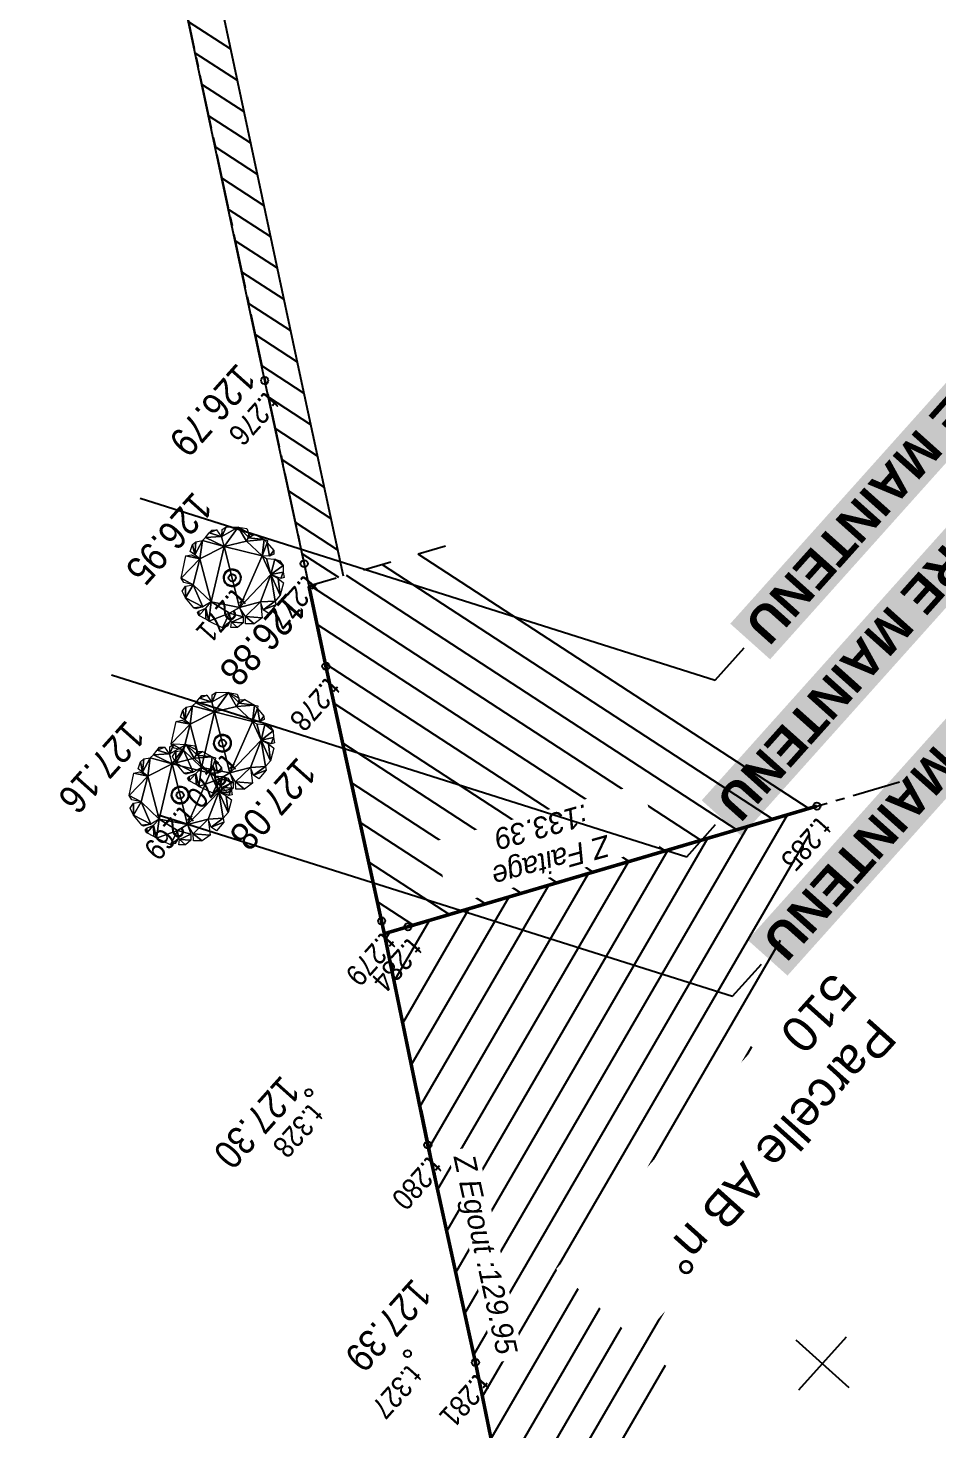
# Model space of a CAD drawing. Header units: metres. Extents: x -2858 to 512, y -1995 to 1252.
# Drawn here: x -2024.32 to -2011.55, y -1542.76 to -1523.08 of the extents above; entities that cross this region are included whole.
import ezdxf
from ezdxf import colors
from ezdxf.entities.mleader import LeaderData, LeaderLine
from ezdxf.enums import TextEntityAlignment as Align
from ezdxf.math import Vec2, Vec3

# ---------------------------------------------------------------- set-up
doc = ezdxf.new("R2010")
doc.units = ezdxf.units.M
doc.header["$PDMODE"] = 33
doc.header["$PDSIZE"] = 0.1
doc.linetypes.add('AXES2', pattern=[28.575, 19.05, -3.175, 3.175, -3.175])
doc.linetypes.add('Grille', pattern=[0.8, 0.4, -0.4])
for name, color, linetype in [('11-TEL-TXT', 6, 'Continuous'), ('Bâtiments', 7, 'Continuous'), ('Bâtiments Hachures', 174, 'Continuous'), ('Calque commun', 7, 'Continuous'), ('Calque19', 7, 'Continuous'), ('Carroyage(2)_Croix', 7, 'Continuous'), ('Limites', 1, 'AXES2'), ('Murs', 7, 'Continuous'), ('Murs Hachures', 7, 'Continuous'), ('Points Topo', 7, 'Continuous'), ('Points Topo Altitude', 7, 'Continuous'), ('Points Topo Matricule', 252, 'Continuous'), ('Textes', 7, 'Continuous'), ('Végétation', 102, 'Continuous')]:
    doc.layers.add(name, color=color, linetype=linetype)
doc.styles.add('ARIAL GRAS', font='arialbd.ttf')
doc.styles.add('Pts Topo SPE', font='', dxfattribs={"width": 0.9})
doc.styles.get("Standard").update_dxf_attribs({"font": 'arial.ttf'})
doc.styles.get('Pts Topo SPE').set_extended_font_data('Titillium Web Light')

# ---------------------------------------------------------------- blocks, each defined once
blk = doc.blocks.new('PointTopo_SPE')
at = {"layer": 'Calque commun', "color": 1, "linetype": 'ByBlock', "lineweight": -2}
blk.add_point((0, 0), dxfattribs=at)
blk = doc.blocks.new('Block158')
at = {"layer": 'Calque19', "color": 34, "linetype": 'Continuous', "lineweight": 9, "true_color": 0x994c00, "flags": 128}
for points in [[(-0.28, 0), (-0.28, 0, 1), (0.28, 0), (0.28, 0, 1), (-0.28, 0), (-0.28, 0)], [(0.25, 0), (0.25, 0, -1), (-0.25, 0), (-0.25, 0, -1), (0.25, 0), (0.25, 0)]]:
    blk.add_lwpolyline(points, format="xyb", dxfattribs=at)
blk = doc.blocks.new('SPE30')
at = {"layer": 'Calque19', "color": 102, "linetype": 'Continuous', "lineweight": 9}
blk.add_polyline3d([(0.834, 1.209, 0), (0.834, 1.209, 0), (0.834, 1.209, 0)], dxfattribs=at)
blk.add_polyline3d([(0.834, 1.209, 0), (0.834, 1.209, 0), (0.834, 1.209, 0)], dxfattribs=at)
at = {"layer": 'Calque19', "color": 34, "linetype": 'Continuous', "lineweight": 9}
for radius in [0.28, 0.25]:
    blk.add_arc((0, 0), radius, 0, 359.9994, dxfattribs=at)
at = {"layer": 'Calque19', "color": 34, "linetype": 'ByBlock', "lineweight": -2, "true_color": 0x994c00}
blk.add_blockref('Block158', (0, 0), dxfattribs=at)
at = {"layer": 'Calque19', "color": 102, "linetype": 'Continuous', "lineweight": 9}
mesh = blk.add_polyface(dxfattribs=at)
corners = [(0.237, -1.167), (1.017, 0.013), (0.987, -0.774), (1.537, 0.249), (1.277, 0.013), (1.522, 0.359), (-0.894, 0.847), (-0.956, 1.099), (-0.604, 1.508), (-1.582, -0.05), (-1.292, -0.459), (-1.506, -0.396), (0.62, 1.492), (0.635, 1.13), (0.314, 1.555), (1.308, -0.082), (1.507, -0.208), (1.522, -0.27), (-0.023, 1.177), (-0.359, 1.508), (0.1, 1.413), (0.696, 1.083), (1.063, 0.926), (0.895, 0.69), (-1.399, -0.507), (-1.414, -0.569), (-1.307, -0.491), (-1.323, -0.931), (1.094, -1.199), (0.467, -1.561), (-0.283, 1.602), (-0.573, -0.853), (-1.17, -0.444), (-1.154, 0.249), (0.543, 0.8), (0.054, -1.64), (0.253, -1.372), (0.268, -1.545), (-0.252, -1.498), (-1.185, 0.406), (-0.39, -1.482), (-0.573, -1.498), (-0.696, -1.498), (-0.803, -1.388), (1.094, 0.878), (1.384, 0.831), (1.461, -0.68), (0.069, 1.618), (-1.307, 0.422), (-1.567, 0.092), (1.598, 0.013), (1.568, -0.082), (1.491, -0.082), (1.14, -1.042), (-1.628, 0.044), (1.247, 0.91), (-1.017, 1.162), (-1.215, 1.083), (0.834, 1.209), (1.063, 1.177), (-0.757, -1.12), (-1.078, -1.23), (-1.338, 0.611), (-1.445, 0.485), (-1.521, 0.406), (-1.414, 0.768), (-1.368, 0.941), (1.201, 1.02), (0.803, 1.288), (-0.971, 1.319), (-0.741, -1.136), (-0.084, -1.624), (-1.475, -0.695), (1.369, -0.9), (1.185, -0.931), (-1.108, 1.225), (-0.925, -1.262), (0.314, -1.451)]
mesh.append_faces([[corners[k] for k in face] for face in [(35, 36, 37), (20, 30, 47), (56, 57, 75), (0, 29, 77)]], dxfattribs={"vtx0": -1, "color": 102})
mesh.append_faces([[corners[k] for k in face] for face in [(3, 4, 5), (9, 10, 11), (12, 13, 14), (18, 19, 20), (15, 2, 1), (40, 31, 38), (50, 4, 3), (62, 6, 39), (32, 27, 26)]], dxfattribs={"vtx0": -1, "vtx1": -1, "color": 102})
mesh.append_faces([[corners[k] for k in face] for face in [(0, 1, 2), (1, 23, 5), (31, 27, 32), (31, 33, 34), (0, 38, 31), (15, 46, 2), (31, 34, 1), (31, 32, 33), (9, 49, 33), (9, 33, 32), (33, 6, 34), (62, 66, 6), (18, 6, 19), (1, 34, 23), (0, 2, 28), (0, 31, 1), (34, 6, 18)]], dxfattribs={"vtx0": -1, "vtx1": -1, "vtx2": -1, "color": 102})
mesh.append_faces([[corners[k] for k in face] for face in [(21, 22, 23), (0, 28, 29), (20, 19, 30), (22, 58, 59), (60, 61, 27), (50, 52, 4), (15, 17, 46), (23, 45, 5), (6, 66, 57), (48, 49, 64), (46, 74, 2), (9, 32, 10), (70, 40, 41)]], dxfattribs={"vtx0": -1, "vtx2": -1, "color": 102})
mesh.append_faces([[corners[k] for k in face] for face in [(63, 48, 64), (67, 22, 59), (72, 25, 27)]], dxfattribs={"vtx1": -1, "color": 102})
mesh.append_faces([[corners[k] for k in face] for face in [(6, 7, 8), (25, 26, 27), (33, 39, 6), (23, 44, 45), (48, 33, 49), (18, 14, 13), (56, 6, 57), (34, 21, 23), (13, 34, 18), (4, 1, 5), (0, 36, 38), (70, 31, 40), (71, 38, 36), (43, 70, 41), (31, 60, 27), (21, 58, 22), (35, 71, 36), (8, 19, 6)]], dxfattribs={"vtx1": -1, "vtx2": -1, "color": 102})
mesh.append_faces([[corners[k] for k in face] for face in [(15, 16, 17), (10, 24, 11), (41, 42, 43), (50, 51, 52), (2, 53, 28), (9, 54, 49), (44, 55, 45), (62, 65, 66), (12, 68, 13), (7, 69, 8), (46, 73, 74), (60, 76, 61)]], dxfattribs={"vtx2": -1, "color": 102})
blk = doc.blocks.new('SPE32')
at = {"layer": 'Calque commun', "color": 0, "linetype": 'ByBlock', "lineweight": -2, "xscale": 0.4420946538448334, "yscale": 0.4420946538448334, "zscale": 0.4420946538448334}
blk.add_blockref('SPE30', (0, 0), dxfattribs=at)
blk = doc.blocks.new('_None')

msp = doc.modelspace()

# ---------------------------------------------------------------- hatches: boundary and pattern name
at = {"layer": 'Bâtiments Hachures'}
h = msp.add_hatch(dxfattribs=at)
h.set_pattern_fill('_U', color=256, scale=0.4, angle=-33.1048, style=0, pattern_type=0)
h.set_pattern_definition([(326.895238918, (-1124622.76903, 3495754.4914), (0.21846862827, 0.335069333813), [])])
h.paths.add_polyline_path([(-2020.379, -1530.91), (-2020.141, -1532.037), (-2019.321, -1535.791), (-2013.251, -1534), (-2018.461, -1530.344)])
h = msp.add_hatch(dxfattribs=at)
h.set_pattern_fill('_U', color=256, scale=0.4, angle=-120.1474, style=0, pattern_type=0)
h.set_pattern_definition([(239.85264, (-2034.9983, -1468.91026), (0.3458946, -0.2008902), [])])
h.paths.add_polyline_path([(-2018.042, -1541.81), (-2017.722, -1543.374), (-2017.442, -1544.729), (-2015.944, -1543.953), (-2013.251, -1534), (-2019.321, -1535.791), (-2018.711, -1538.757)])
at = {"layer": 'Murs Hachures', "linetype": 'Continuous'}
h = msp.add_hatch(dxfattribs=at)
h.set_pattern_fill('ANSI31', color=256, scale=0.1, angle=-226.2652, style=0)
h.set_pattern_definition([(327.011478263, (882028.14048, 3563512.89137), (0.172869545766, 0.266312542225), [])])
h.paths.add_polyline_path([(-2020.379, -1530.91), (-2019.898, -1530.768), (-2020.511, -1527.92), (-2023.618, -1513.317), (-2024.103, -1513.439), (-2021, -1528.025)])

# ---------------------------------------------------------------- linework, layer by layer
at = {"layer": 'Bâtiments', "linetype": 'Grille', "flags": 128}
msp.add_lwpolyline([(-2020.379, -1530.91), (-2018.461, -1530.344)], dxfattribs=at)
at = {"layer": 'Bâtiments', "color": 7, "const_width": 0.05, "flags": 128}
for points in [[(-2020.379, -1530.91), (-2020.141, -1532.037), (-2019.321, -1535.791), (-2013.251, -1534)], [(-2019.321, -1535.791), (-2018.711, -1538.757), (-2018.042, -1541.81), (-2017.722, -1543.374), (-2017.442, -1544.729)]]:
    msp.add_lwpolyline(points, dxfattribs=at)
at = {"layer": 'Murs', "flags": 128}
for points in [[(-2023.618, -1513.317), (-2020.511, -1527.92), (-2019.898, -1530.768)], [(-2024.103, -1513.439), (-2021, -1528.025), (-2020.379, -1530.91)]]:
    msp.add_lwpolyline(points, dxfattribs=at)

# ---------------------------------------------------------------- block references
at = {"layer": 'Points Topo'}
ref = msp.add_blockref('PointTopo_SPE', (-2021, -1528.025, 126.794), dxfattribs=dict(at, rotation=228.1617603435354))
ref.add_attrib('MAT', 't.276', (-2020.992, -1528.166, 126.794), dxfattribs={"layer": 'Points Topo Matricule', "height": 0.3, "rotation": 228.1618, "style": 'Pts Topo SPE', "width": 0.9})
ref.add_attrib('ALT', '126.79', dxfattribs={"layer": 'Points Topo Altitude', "height": 0.4, "rotation": 228.1618, "style": 'Pts Topo SPE', "width": 0.9}).set_placement((-2021.085, -1528.029, 126.794), align=Align.TOP_LEFT)
ref = msp.add_blockref('PointTopo_SPE', (-2021.455, -1530.795, 126.952), dxfattribs=dict(at, rotation=228.1617603435354))
ref.add_attrib('MAT', 't.271', (-2021.447, -1530.936, 126.952), dxfattribs={"layer": 'Points Topo Matricule', "height": 0.3, "rotation": 228.1618, "style": 'Pts Topo SPE', "width": 0.9})
ref.add_attrib('ALT', '126.95', dxfattribs={"layer": 'Points Topo Altitude', "height": 0.4, "rotation": 228.1618, "style": 'Pts Topo SPE', "width": 0.9}).set_placement((-2021.697, -1529.833, 126.952), align=Align.TOP_LEFT)
ref = msp.add_blockref('PointTopo_SPE', (-2020.446, -1530.597, 126.881), dxfattribs=dict(at, rotation=228.1617603435354))
ref.add_attrib('MAT', 't.277', (-2020.438, -1530.738, 126.881), dxfattribs={"layer": 'Points Topo Matricule', "height": 0.3, "rotation": 228.1618, "style": 'Pts Topo SPE', "width": 0.9})
ref.add_attrib('ALT', '126.88', dxfattribs={"layer": 'Points Topo Altitude', "height": 0.4, "rotation": 228.1618, "style": 'Pts Topo SPE', "width": 0.9}).set_placement((-2020.381, -1531.252, 126.881), align=Align.TOP_LEFT)
ref = msp.add_blockref('PointTopo_SPE', (-2020.141, -1532.037), dxfattribs=dict(at, rotation=228.1617603435354))
ref.add_attrib('MAT', 't.278', (-2020.134, -1532.178), dxfattribs={"layer": 'Points Topo Matricule', "height": 0.3, "rotation": 228.1618, "style": 'Pts Topo SPE', "width": 0.9})
ref = msp.add_blockref('PointTopo_SPE', (-2022.186, -1533.845, 127.161), dxfattribs=dict(at, rotation=228.1617603435354))
ref.add_attrib('MAT', 't.269', (-2022.178, -1533.986, 127.161), dxfattribs={"layer": 'Points Topo Matricule', "height": 0.3, "rotation": 228.1618, "style": 'Pts Topo SPE', "width": 0.9})
ref.add_attrib('ALT', '127.16', dxfattribs={"layer": 'Points Topo Altitude', "height": 0.4, "rotation": 228.1618, "style": 'Pts Topo SPE', "width": 0.9}).set_placement((-2022.643, -1533.041, 127.161), align=Align.TOP_LEFT)
ref = msp.add_blockref('PointTopo_SPE', (-2021.592, -1533.117, 127.081), dxfattribs=dict(at, rotation=228.1617603435354))
ref.add_attrib('MAT', 't.270', (-2021.585, -1533.259, 127.081), dxfattribs={"layer": 'Points Topo Matricule', "height": 0.3, "rotation": 228.1618, "style": 'Pts Topo SPE', "width": 0.9})
ref.add_attrib('ALT', '127.08', dxfattribs={"layer": 'Points Topo Altitude', "height": 0.4, "rotation": 228.1618, "style": 'Pts Topo SPE', "width": 0.9}).set_placement((-2020.238, -1533.559, 127.081), align=Align.TOP_LEFT)
ref = msp.add_blockref('PointTopo_SPE', (-2013.251, -1534), dxfattribs=dict(at, rotation=228.1617603435354))
ref.add_attrib('MAT', 't.285', (-2013.243, -1534.141), dxfattribs={"layer": 'Points Topo Matricule', "height": 0.3, "rotation": 228.1618, "style": 'Pts Topo SPE', "width": 0.9})
ref = msp.add_blockref('PointTopo_SPE', (-2019.358, -1535.612), dxfattribs=dict(at, rotation=228.1617603435354))
ref.add_attrib('MAT', 't.279', (-2019.35, -1535.754), dxfattribs={"layer": 'Points Topo Matricule', "height": 0.3, "rotation": 228.1618, "style": 'Pts Topo SPE', "width": 0.9})
ref = msp.add_blockref('PointTopo_SPE', (-2018.99, -1535.694), dxfattribs=dict(at, rotation=228.1617603435354))
ref.add_attrib('MAT', 't.284', (-2018.983, -1535.835), dxfattribs={"layer": 'Points Topo Matricule', "height": 0.3, "rotation": 228.1618, "style": 'Pts Topo SPE', "width": 0.9})
ref = msp.add_blockref('PointTopo_SPE', (-2020.381, -1538.024, 127.299), dxfattribs=dict(at, rotation=228.1617603435354))
ref.add_attrib('MAT', 't.328', (-2020.373, -1538.166, 127.299), dxfattribs={"layer": 'Points Topo Matricule', "height": 0.3, "rotation": 228.1618, "style": 'Pts Topo SPE', "width": 0.9})
ref.add_attrib('ALT', '127.30', dxfattribs={"layer": 'Points Topo Altitude', "height": 0.4, "rotation": 228.1618, "style": 'Pts Topo SPE', "width": 0.9}).set_placement((-2020.466, -1538.029, 127.299), align=Align.TOP_LEFT)
ref = msp.add_blockref('PointTopo_SPE', (-2018.711, -1538.757), dxfattribs=dict(at, rotation=228.1617603435354))
ref.add_attrib('MAT', 't.280', (-2018.703, -1538.898), dxfattribs={"layer": 'Points Topo Matricule', "height": 0.3, "rotation": 228.1618, "style": 'Pts Topo SPE', "width": 0.9})
ref = msp.add_blockref('PointTopo_SPE', (-2018.997, -1541.687, 127.386), dxfattribs=dict(at, rotation=228.1617603435354))
ref.add_attrib('MAT', 't.327', (-2018.989, -1541.828, 127.386), dxfattribs={"layer": 'Points Topo Matricule', "height": 0.3, "rotation": 228.1618, "style": 'Pts Topo SPE', "width": 0.9})
ref.add_attrib('ALT', '127.39', dxfattribs={"layer": 'Points Topo Altitude', "height": 0.4, "rotation": 228.1618, "style": 'Pts Topo SPE', "width": 0.9}).set_placement((-2018.621, -1540.878, 127.386), align=Align.TOP_LEFT)
ref = msp.add_blockref('PointTopo_SPE', (-2018.042, -1541.81), dxfattribs=dict(at, rotation=228.1617603435354))
ref.add_attrib('MAT', 't.281', (-2018.034, -1541.951), dxfattribs={"layer": 'Points Topo Matricule', "height": 0.3, "rotation": 228.1618, "style": 'Pts Topo SPE', "width": 0.9})
at = {"layer": 'Végétation', "color": 7, "rotation": 228.1617603435354}
for p in [(-2021.455, -1530.795), (-2021.592, -1533.117), (-2022.186, -1533.845)]:
    msp.add_blockref('SPE32', p, dxfattribs=at)

# ---------------------------------------------------------------- next in the draw order: texts
at = {"layer": 'Textes', "char_height": 0.3, "attachment_point": 1, "bg_fill": 3, "box_fill_scale": 1.2, "bg_fill_color": 256, "bg_fill_transparency": 0}
for s, insert, rotation in [('\\pxqc;{\\fTitillium Web|b0|i1|c0|p2;Z Faitage :133.39}', (-2015.535, -1534.528), 195.6302), ('\\pxqc;{\\fTitillium Web|b0|i1|c0|p2;Z Egout :129.95}', (-2018.064, -1538.833), 282.3596)]:
    msp.add_mtext_dynamic_manual_height_columns(s, width=2.91936, gutter_width=2, heights=[0], dxfattribs=dict(at, insert=insert, rotation=rotation))

# ---------------------------------------------------------------- next in the draw order: linework, layer by layer
at = {"layer": 'Limites', "ltscale": 0.04, "flags": 128}
for points in [[(-2017.262, -1457.883), (-2038.139, -1463.177), (-2037.626, -1465.896), (-2036.73, -1470.658), (-2035.262, -1478.584), (-2033.648, -1483.119), (-2033.75, -1483.153), (-2033.654, -1483.438), (-2033.577, -1483.412), (-2032.097, -1487.478), (-2027.486, -1500.592), (-2025.824, -1505.402), (-2024.103, -1513.439), (-2020.379, -1530.91), (-2019.321, -1535.791), (-2016.395, -1549.712)], [(-2019.321, -1535.791), (-2012.092, -1533.659)]]:
    msp.add_lwpolyline(points, dxfattribs=at)

# ---------------------------------------------------------------- next in the draw order: texts
at = {"layer": 'Textes', "insert": (-2012.031, -1537.2), "char_height": 0.5, "attachment_point": 1, "rotation": 228.1618, "bg_fill": 3, "box_fill_scale": 1.2, "bg_fill_color": 256, "bg_fill_transparency": 0}
msp.add_mtext_dynamic_manual_height_columns('\\pi0.10391;Parcelle AB n° 510', width=5.61128, gutter_width=2, heights=[0], dxfattribs=at)

# ---------------------------------------------------------------- next in the draw order: linework, layer by layer
at = {"layer": 'Carroyage(2)_Croix'}
for p, q in [((-2013.546, -1541.493), (-2012.801, -1542.16)), ((-2012.84, -1541.454), (-2013.507, -1542.199))]:
    msp.add_line(p, q, dxfattribs=at)

# ---------------------------------------------------------------- next in the draw order: leaders
at = {"layer": '11-TEL-TXT', "color": 244, "true_color": 0x991b1e}
ml = msp.add_multileader_mtext('Standard', dxfattribs=at)
ml.set_content('ARBRE MAINTENU', color=(153, 27, 30), style='ARIAL GRAS')
ml.set_leader_properties()
ml.set_arrow_properties(name='NONE')
ml.build(insert=Vec2(0, 0))
ml.multileader.update_dxf_attribs({"arrow_head_size": 0.5, "scale": 0.125})
ctx = ml.context
ctx.base_point, ctx.scale, ctx.char_height, ctx.arrow_head_size, ctx.landing_gap_size, ctx.plane_origin, ctx.plane_x_axis, ctx.plane_y_axis = Vec3(-2009.488, -1531.147), 0.125, 0.5, 0.5, 0.25, Vec3(-2010.284, -1532.557), Vec3(-0.66703, -0.745031), Vec3(0.745031, -0.66703)
ctx.text_align_type = 2
notes = []
notes.append((ctx, [(0, (1, 1, 0), (-2014.433, -1536.67), (0.66703, 0.745031), 0.605, [(0, [(-2022.506, -1534.116)], 0, [])])]))
ctx.mtext.insert, ctx.mtext.text_direction, ctx.mtext.alignment, ctx.mtext.line_spacing_factor, ctx.mtext.flow_direction = Vec3(-2013.673, -1536.203), Vec3(-0.66703, -0.745031), 3, 0.9, 5
ctx.mtext.has_bg_fill, ctx.mtext.bg_color, ctx.mtext.bg_scale_factor, ctx.mtext.bg_transparency, ctx.mtext.use_window_bg_color = 1, -1023410125, 1.25, 0, 0
for ctx, leaders in notes:
    for number, flags, end, landing, length, lines in leaders:
        leader = LeaderData()
        leader.index, (leader.has_last_leader_line, leader.has_dogleg_vector, leader.attachment_direction) = number, flags
        leader.last_leader_point, leader.dogleg_vector, leader.dogleg_length = Vec3(end), Vec3(landing), length
        for number, points, colour, breaks in lines:
            line = LeaderLine()
            line.index, line.vertices, line.color, line.breaks = number, Vec3.list(points), colors.encode_raw_color(colour), breaks
            leader.lines.append(line)
        ctx.leaders.append(leader)

# ---------------------------------------------------------------- next in the draw order: leaders
ml = msp.add_multileader_mtext('Standard', dxfattribs=at)
ml.set_content('ARBRE MAINTENU', color=(153, 27, 30), style='ARIAL GRAS')
ml.set_leader_properties()
ml.set_arrow_properties(name='NONE')
ml.build(insert=Vec2(0, 0))
ml.multileader.update_dxf_attribs({"arrow_head_size": 0.5, "scale": 0.125})
ctx = ml.context
ctx.base_point, ctx.scale, ctx.char_height, ctx.arrow_head_size, ctx.landing_gap_size, ctx.plane_origin, ctx.plane_x_axis, ctx.plane_y_axis = Vec3(-2010.133, -1529.187), 0.125, 0.5, 0.5, 0.25, Vec3(-2010.929, -1530.597), Vec3(-0.66703, -0.745031), Vec3(0.745031, -0.66703)
ctx.text_align_type = 2
notes = []
notes.append((ctx, [(0, (1, 1, 0), (-2015.078, -1534.71), (0.66703, 0.745031), 0.605, [(0, [(-2023.151, -1532.156)], 0, [])])]))
ctx.mtext.insert, ctx.mtext.text_direction, ctx.mtext.alignment, ctx.mtext.line_spacing_factor, ctx.mtext.flow_direction = Vec3(-2014.318, -1534.243), Vec3(-0.66703, -0.745031), 3, 0.9, 5
ctx.mtext.has_bg_fill, ctx.mtext.bg_color, ctx.mtext.bg_scale_factor, ctx.mtext.bg_transparency, ctx.mtext.use_window_bg_color = 1, -1023410125, 1.25, 0, 0
for ctx, leaders in notes:
    for number, flags, end, landing, length, lines in leaders:
        leader = LeaderData()
        leader.index, (leader.has_last_leader_line, leader.has_dogleg_vector, leader.attachment_direction) = number, flags
        leader.last_leader_point, leader.dogleg_vector, leader.dogleg_length = Vec3(end), Vec3(landing), length
        for number, points, colour, breaks in lines:
            line = LeaderLine()
            line.index, line.vertices, line.color, line.breaks = number, Vec3.list(points), colors.encode_raw_color(colour), breaks
            leader.lines.append(line)
        ctx.leaders.append(leader)

# ---------------------------------------------------------------- next in the draw order: leaders
ml = msp.add_multileader_mtext('Standard', dxfattribs=at)
ml.set_content('ARBRE MAINTENU', color=(153, 27, 30), style='ARIAL GRAS')
ml.set_leader_properties()
ml.set_arrow_properties(name='NONE')
ml.build(insert=Vec2(0, 0))
ml.multileader.update_dxf_attribs({"arrow_head_size": 0.5, "scale": 0.125})
ctx = ml.context
ctx.base_point, ctx.scale, ctx.char_height, ctx.arrow_head_size, ctx.landing_gap_size, ctx.plane_origin, ctx.plane_x_axis, ctx.plane_y_axis = Vec3(-2009.731, -1526.708), 0.125, 0.5, 0.5, 0.25, Vec3(-2010.528, -1528.118), Vec3(-0.66703, -0.745031), Vec3(0.745031, -0.66703)
ctx.text_align_type = 2
notes = []
notes.append((ctx, [(0, (1, 1, 0), (-2014.676, -1532.231), (0.66703, 0.745031), 0.605, [(0, [(-2022.749, -1529.677)], 0, [])])]))
ctx.mtext.insert, ctx.mtext.text_direction, ctx.mtext.alignment, ctx.mtext.line_spacing_factor, ctx.mtext.flow_direction = Vec3(-2013.917, -1531.763), Vec3(-0.66703, -0.745031), 3, 0.9, 5
ctx.mtext.has_bg_fill, ctx.mtext.bg_color, ctx.mtext.bg_scale_factor, ctx.mtext.bg_transparency, ctx.mtext.use_window_bg_color = 1, -1023410125, 1.25, 0, 0
for ctx, leaders in notes:
    for number, flags, end, landing, length, lines in leaders:
        leader = LeaderData()
        leader.index, (leader.has_last_leader_line, leader.has_dogleg_vector, leader.attachment_direction) = number, flags
        leader.last_leader_point, leader.dogleg_vector, leader.dogleg_length = Vec3(end), Vec3(landing), length
        for number, points, colour, breaks in lines:
            line = LeaderLine()
            line.index, line.vertices, line.color, line.breaks = number, Vec3.list(points), colors.encode_raw_color(colour), breaks
            leader.lines.append(line)
        ctx.leaders.append(leader)

doc.saveas('drawing.dxf')
